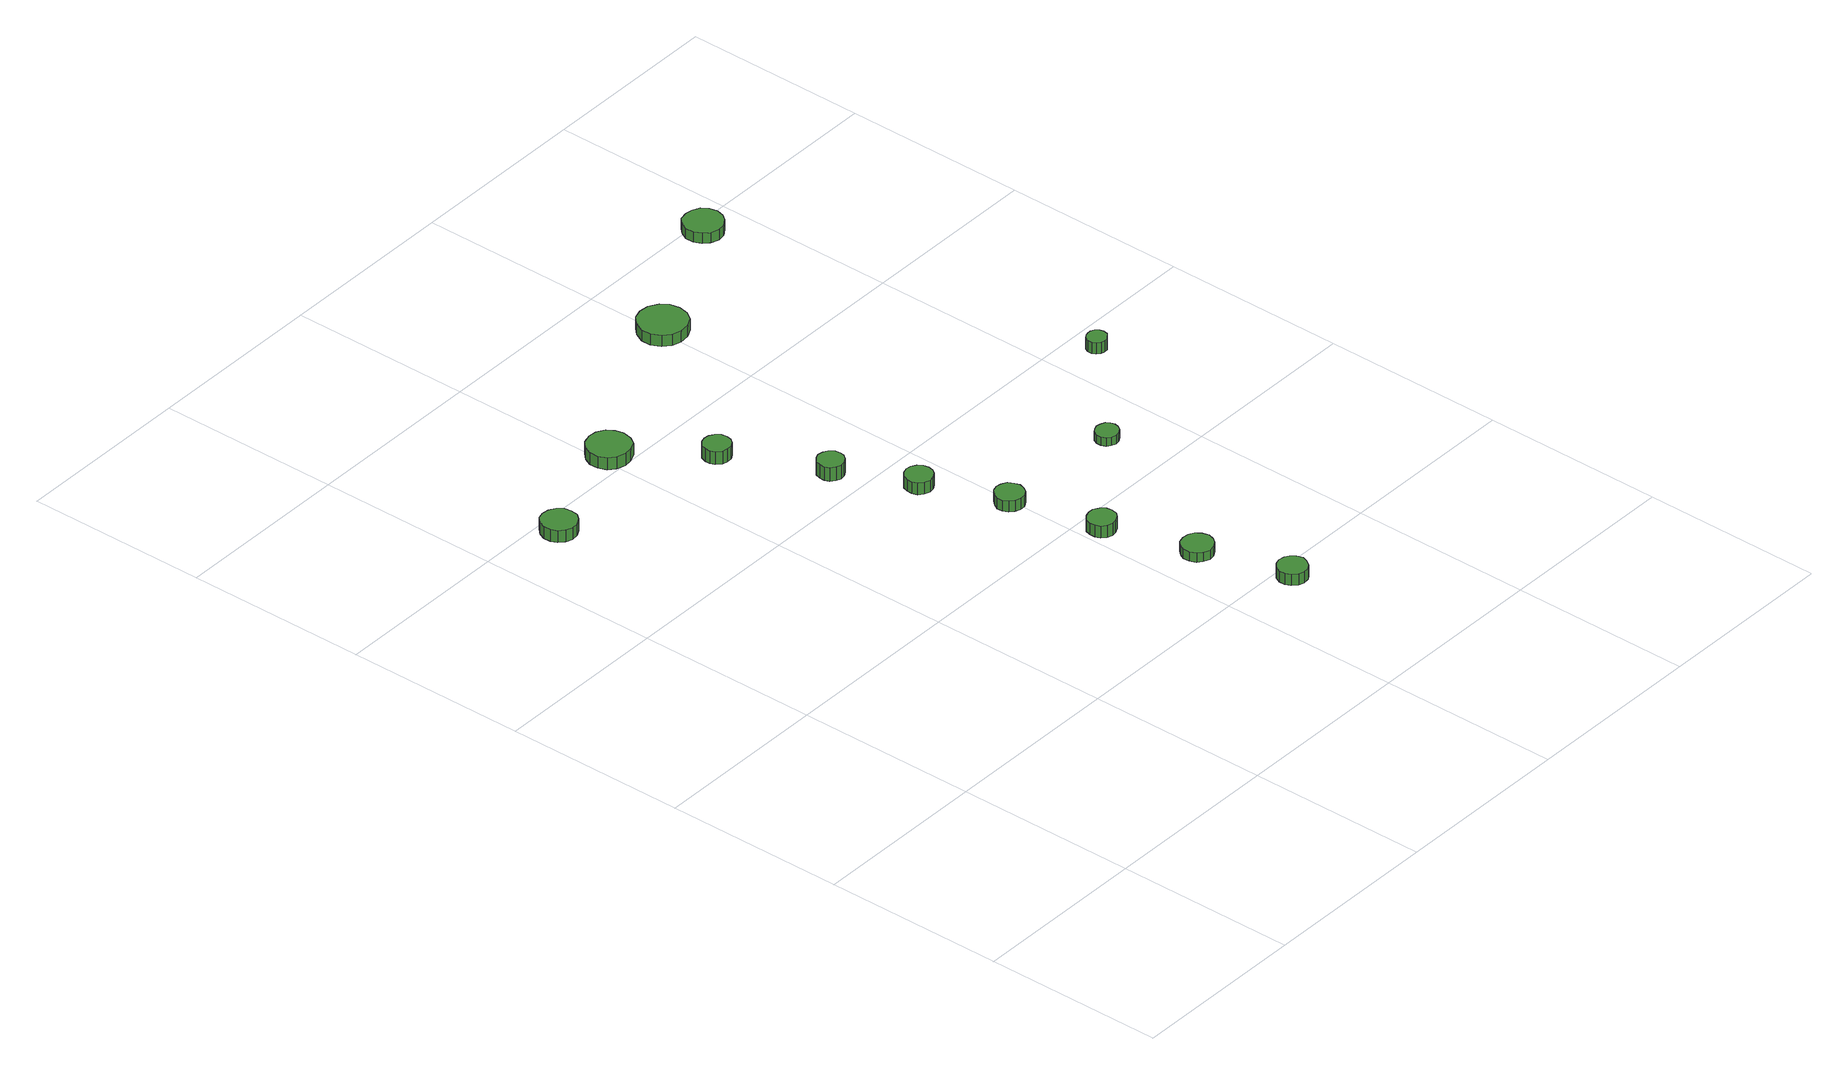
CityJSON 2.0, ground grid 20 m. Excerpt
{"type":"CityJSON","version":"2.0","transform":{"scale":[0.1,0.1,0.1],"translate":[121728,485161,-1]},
"CityObjects":{
"tree1":{"type":"SolitaryVegetationObject","attributes":{"function":"something"}},
"tree2":{"type":"SolitaryVegetationObject","attributes":{"function":"something"},"geometry":[{"type":"MultiSurface","lod":"1","boundaries":[[[0,1,2,3,4,5,6,7,8,9,10,11,12,13,14]],[[15,16,17,18,19,20,21,22,23,24,25,26,27,28,29]],[[0,29,28,1]],[[1,28,27,2]],[[2,27,26,3]],[[3,26,25,4]],[[4,25,24,5]],[[5,24,23,6]],[[6,23,22,7]],[[7,22,21,8]],[[8,21,20,9]],[[9,20,19,10]],[[10,19,18,11]],[[11,18,17,12]],[[12,17,16,13]],[[13,16,15,14]],[[14,15,29,0]]]}]},
"tree3":{"type":"SolitaryVegetationObject","attributes":{"function":"something"}},
"tree4":{"type":"SolitaryVegetationObject","attributes":{"function":"something"}},
"tree5":{"type":"SolitaryVegetationObject","attributes":{"function":"something"}},
"tree6":{"type":"SolitaryVegetationObject","attributes":{"function":"something"},"geometry":[{"type":"MultiSurface","lod":"1","boundaries":[[[30,31,32,33,34,35,36,37,38,39,40,41,42,43,44]],[[45,46,47,48,49,50,51,52,53,54,55,56,57,58,59]],[[30,59,58,31]],[[31,58,57,32]],[[32,57,56,33]],[[33,56,55,34]],[[34,55,54,35]],[[35,54,53,36]],[[36,53,52,37]],[[37,52,51,38]],[[38,51,50,39]],[[39,50,49,40]],[[40,49,48,41]],[[41,48,47,42]],[[42,47,46,43]],[[43,46,45,44]],[[44,45,59,30]]]}]},
"tree7":{"type":"SolitaryVegetationObject","attributes":{"function":"something"}},
"tree8":{"type":"SolitaryVegetationObject","attributes":{"function":"something"}},
"tree9":{"type":"SolitaryVegetationObject","attributes":{"function":"something"},"geometry":[{"type":"MultiSurface","lod":"1","boundaries":[[[60,61,62,63,64,65,66,67,68,69,70,71,72,73,74]],[[75,76,77,78,79,80,81,82,83,84,85,86,87,88,89]],[[60,89,88,61]],[[61,88,87,62]],[[62,87,86,63]],[[63,86,85,64]],[[64,85,84,65]],[[65,84,83,66]],[[66,83,82,67]],[[67,82,81,68]],[[68,81,80,69]],[[69,80,79,70]],[[70,79,78,71]],[[71,78,77,72]],[[72,77,76,73]],[[73,76,75,74]],[[74,75,89,60]]]}]},
"tree10":{"type":"SolitaryVegetationObject","attributes":{"function":"something"},"geometry":[{"type":"MultiSurface","lod":"1","boundaries":[[[90,91,92,93,94,95,96,97,98,99,100,101,102,103,104]],[[105,106,107,108,109,110,111,112,113,114,115,116,117,118,119]],[[90,119,118,91]],[[91,118,117,92]],[[92,117,116,93]],[[93,116,115,94]],[[94,115,114,95]],[[95,114,113,96]],[[96,113,112,97]],[[97,112,111,98]],[[98,111,110,99]],[[99,110,109,100]],[[100,109,108,101]],[[101,108,107,102]],[[102,107,106,103]],[[103,106,105,104]],[[104,105,119,90]]]}]},
"tree11":{"type":"SolitaryVegetationObject","attributes":{"function":"something"},"geometry":[{"type":"MultiSurface","lod":"1","boundaries":[[[120,121,122,123,124,125,126,127,128,129,130,131,132,133,134]],[[135,136,137,138,139,140,141,142,143,144,145,146,147,148,149]],[[120,149,148,121]],[[121,148,147,122]],[[122,147,146,123]],[[123,146,145,124]],[[124,145,144,125]],[[125,144,143,126]],[[126,143,142,127]],[[127,142,141,128]],[[128,141,140,129]],[[129,140,139,130]],[[130,139,138,131]],[[131,138,137,132]],[[132,137,136,133]],[[133,136,135,134]],[[134,135,149,120]]]}]},
"tree12":{"type":"SolitaryVegetationObject","attributes":{"function":"something"},"geometry":[{"type":"MultiSurface","lod":"1","boundaries":[[[150,151,152,153,154,155,156,157,158,159,160,161,162,163,164]],[[165,166,167,168,169,170,171,172,173,174,175,176,177,178,179]],[[150,179,178,151]],[[151,178,177,152]],[[152,177,176,153]],[[153,176,175,154]],[[154,175,174,155]],[[155,174,173,156]],[[156,173,172,157]],[[157,172,171,158]],[[158,171,170,159]],[[159,170,169,160]],[[160,169,168,161]],[[161,168,167,162]],[[162,167,166,163]],[[163,166,165,164]],[[164,165,179,150]]]}]},
"tree13":{"type":"SolitaryVegetationObject","attributes":{"function":"something"},"geometry":[{"type":"MultiSurface","lod":"1","boundaries":[[[180,181,182,183,184,185,186,187,188,189,190,191,192,193,194]],[[195,196,197,198,199,200,201,202,203,204,205,206,207,208,209]],[[180,209,208,181]],[[181,208,207,182]],[[182,207,206,183]],[[183,206,205,184]],[[184,205,204,185]],[[185,204,203,186]],[[186,203,202,187]],[[187,202,201,188]],[[188,201,200,189]],[[189,200,199,190]],[[190,199,198,191]],[[191,198,197,192]],[[192,197,196,193]],[[193,196,195,194]],[[194,195,209,180]]]}]},
"tree14":{"type":"SolitaryVegetationObject","attributes":{"function":"something"},"geometry":[{"type":"MultiSurface","lod":"1","boundaries":[[[210,211,212,213,214,215,216,217,218,219,220,221,222,223,224]],[[225,226,227,228,229,230,231,232,233,234,235,236,237,238,239]],[[210,239,238,211]],[[211,238,237,212]],[[212,237,236,213]],[[213,236,235,214]],[[214,235,234,215]],[[215,234,233,216]],[[216,233,232,217]],[[217,232,231,218]],[[218,231,230,219]],[[219,230,229,220]],[[220,229,228,221]],[[221,228,227,222]],[[222,227,226,223]],[[223,226,225,224]],[[224,225,239,210]]]}]},
"tree15":{"type":"SolitaryVegetationObject","attributes":{"function":"something"},"geometry":[{"type":"MultiSurface","lod":"1","boundaries":[[[240,241,242,243,244,245,246,247,248,249,250,251,252,253,254]],[[255,256,257,258,259,260,261,262,263,264,265,266,267,268,269]],[[240,269,268,241]],[[241,268,267,242]],[[242,267,266,243]],[[243,266,265,244]],[[244,265,264,245]],[[245,264,263,246]],[[246,263,262,247]],[[247,262,261,248]],[[248,261,260,249]],[[249,260,259,250]],[[250,259,258,251]],[[251,258,257,252]],[[252,257,256,253]],[[253,256,255,254]],[[254,255,269,240]]]}]},
"tree16":{"type":"SolitaryVegetationObject","attributes":{"function":"something"},"geometry":[{"type":"MultiSurface","lod":"1","boundaries":[[[270,271,272,273,274,275,276,277,278,279,280,281,282,283,284]],[[285,286,287,288,289,290,291,292,293,294,295,296,297,298,299]],[[270,299,298,271]],[[271,298,297,272]],[[272,297,296,273]],[[273,296,295,274]],[[274,295,294,275]],[[275,294,293,276]],[[276,293,292,277]],[[277,292,291,278]],[[278,291,290,279]],[[279,290,289,280]],[[280,289,288,281]],[[281,288,287,282]],[[282,287,286,283]],[[283,286,285,284]],[[284,285,299,270]]]}]},
"tree17":{"type":"SolitaryVegetationObject","attributes":{"function":"something"},"geometry":[{"type":"MultiSurface","lod":"1","boundaries":[[[300,301,302,303,304,305,306,307,308,309,310,311,312,313,314]],[[315,316,317,318,319,320,321,322,323,324,325,326,327,328,329]],[[300,329,328,301]],[[301,328,327,302]],[[302,327,326,303]],[[303,326,325,304]],[[304,325,324,305]],[[305,324,323,306]],[[306,323,322,307]],[[307,322,321,308]],[[308,321,320,309]],[[309,320,319,310]],[[310,319,318,311]],[[311,318,317,312]],[[312,317,316,313]],[[313,316,315,314]],[[314,315,329,300]]]}]},
"tree18":{"type":"SolitaryVegetationObject","attributes":{"function":"something"}},
"tree19":{"type":"SolitaryVegetationObject","attributes":{"function":"something"}},
"tree20":{"type":"SolitaryVegetationObject","attributes":{"function":"something"}},
"tree21":{"type":"SolitaryVegetationObject","attributes":{"function":"something"},"geometry":[{"type":"MultiSurface","lod":"1","boundaries":[[[330,331,332,333,334,335,336,337,338,339,340,341,342,343,344]],[[345,346,347,348,349,350,351,352,353,354,355,356,357,358,359]],[[330,359,358,331]],[[331,358,357,332]],[[332,357,356,333]],[[333,356,355,334]],[[334,355,354,335]],[[335,354,353,336]],[[336,353,352,337]],[[337,352,351,338]],[[338,351,350,339]],[[339,350,349,340]],[[340,349,348,341]],[[341,348,347,342]],[[342,347,346,343]],[[343,346,345,344]],[[344,345,359,330]]]}]},
"tree22":{"type":"SolitaryVegetationObject","attributes":{"function":"something"},"geometry":[{"type":"MultiSurface","lod":"1","boundaries":[[[360,361,362,363,364,365,366,367,368,369,370,371,372,373,374]],[[375,376,377,378,379,380,381,382,383,384,385,386,387,388,389]],[[360,389,388,361]],[[361,388,387,362]],[[362,387,386,363]],[[363,386,385,364]],[[364,385,384,365]],[[365,384,383,366]],[[366,383,382,367]],[[367,382,381,368]],[[368,381,380,369]],[[369,380,379,370]],[[370,379,378,371]],[[371,378,377,372]],[[372,377,376,373]],[[373,376,375,374]],[[374,375,389,360]]]}]}
},
"vertices":[
[102,779,14],[101,787,14],[96,793,14],[89,797,14],[81,798,14],[74,796,14],[68,790,14],[65,783,14],[65,775,14],[68,768,14],[74,763,14],[81,760,14],[89,761,14],[96,765,14],[101,771,14],[101,771,0],[96,765,0],[89,761,0],[81,760,0],[74,763,0],[68,768,0],[65,775,0],[65,783,0],[68,790,0],[74,796,0],[81,798,0],[89,797,0],[96,793,0],[101,787,0],[102,779,0],
[234,822,14],[232,831,14],[227,839,14],[218,844,14],[209,845,14],[199,842,14],[192,835,14],[188,827,14],[188,817,14],[192,808,14],[199,802,14],[209,799,14],[218,800,14],[227,804,14],[232,812,14],[232,812,0],[227,804,0],[218,800,0],[209,799,0],[199,802,0],[192,808,0],[188,817,0],[188,827,0],[192,835,0],[199,842,0],[209,845,0],[218,844,0],[227,839,0],[232,831,0],[234,822,0],
[292,741,15],[291,747,15],[287,752,15],[282,755,15],[276,756,15],[270,754,15],[265,750,15],[263,744,15],[263,738,15],[265,733,15],[270,728,15],[276,727,15],[282,727,15],[287,730,15],[291,735,15],[291,735,0],[287,730,0],[282,727,0],[276,727,0],[270,728,0],[265,733,0],[263,738,0],[263,744,0],[265,750,0],[270,754,0],[276,756,0],[282,755,0],[287,752,0],[291,747,0],[292,741,0],
[339,637,17],[338,643,17],[334,648,17],[329,651,17],[323,652,17],[318,650,17],[313,646,17],[311,640,17],[311,634,17],[313,629,17],[318,625,17],[323,623,17],[329,624,17],[334,627,17],[338,632,17],[338,632,1],[334,627,1],[329,624,1],[323,623,1],[318,625,1],[313,629,1],[311,634,1],[311,640,1],[313,646,1],[318,650,1],[323,652,1],[329,651,1],[334,648,1],[338,643,1],[339,637,1],
[490,181,17],[488,188,17],[484,193,17],[479,196,17],[472,197,17],[466,195,17],[461,191,17],[458,185,17],[458,178,17],[461,172,17],[466,167,17],[472,165,17],[479,166,17],[484,169,17],[488,175,17],[488,175,4],[484,169,4],[479,166,4],[472,165,4],[466,167,4],[461,172,4],[458,178,4],[458,185,4],[461,191,4],[466,195,4],[472,197,4],[479,196,4],[484,193,4],[488,188,4],[490,181,4],
[376,557,16],[375,563,16],[371,568,16],[366,571,16],[360,572,16],[354,570,16],[349,566,16],[347,560,16],[347,554,16],[349,548,16],[354,544,16],[360,542,16],[366,543,16],[371,546,16],[375,551,16],[375,551,2],[371,546,2],[366,543,2],[360,542,2],[354,544,2],[349,548,2],[347,554,2],[347,560,2],[349,566,2],[354,570,2],[360,572,2],[366,571,2],[371,568,2],[375,563,2],[376,557,2],
[463,277,15],[461,284,15],[457,290,15],[451,293,15],[444,294,15],[437,292,15],[432,287,15],[429,281,15],[429,274,15],[432,267,15],[437,263,15],[444,260,15],[451,261,15],[457,265,15],[461,270,15],[461,270,4],[457,265,4],[451,261,4],[444,260,4],[437,263,4],[432,267,4],[429,274,4],[429,281,4],[432,287,4],[437,292,4],[444,294,4],[451,293,4],[457,290,4],[461,284,4],[463,277,4],
[433,374,17],[432,380,17],[428,385,17],[422,389,17],[416,389,17],[410,387,17],[405,383,17],[403,377,17],[403,371,17],[405,365,17],[410,361,17],[416,359,17],[422,360,17],[428,363,17],[432,368,17],[432,368,3],[428,363,3],[422,360,3],[416,359,3],[410,361,3],[405,365,3],[403,371,3],[403,377,3],[405,383,3],[410,387,3],[416,389,3],[422,389,3],[428,385,3],[432,380,3],[433,374,3],
[411,471,15],[409,477,15],[406,483,15],[400,486,15],[394,487,15],[388,485,15],[383,480,15],[380,474,15],[380,468,15],[383,462,15],[388,458,15],[394,456,15],[400,456,15],[406,460,15],[409,465,15],[409,465,2],[406,460,2],[400,456,2],[394,456,2],[388,458,2],[383,462,2],[380,468,2],[380,474,2],[383,480,2],[388,485,2],[394,487,2],[400,486,2],[406,483,2],[409,477,2],[411,471,2],
[549,466,13],[548,471,13],[545,475,13],[540,477,13],[535,478,13],[530,476,13],[526,473,13],[524,468,13],[524,463,13],[526,458,13],[530,455,13],[535,453,13],[540,454,13],[545,457,13],[548,461,13],[548,461,3],[545,457,3],[540,454,3],[535,453,3],[530,455,3],[526,458,3],[524,463,3],[524,468,3],[526,473,3],[530,476,3],[535,478,3],[540,477,3],[545,475,3],[548,471,3],[549,466,3],
[429,913,14],[427,924,14],[421,932,14],[411,938,14],[400,939,14],[390,936,14],[382,928,14],[377,918,14],[377,907,14],[382,897,14],[390,890,14],[400,887,14],[411,888,14],[421,893,14],[427,902,14],[427,902,1],[421,893,1],[411,888,1],[400,887,1],[390,890,1],[382,897,1],[377,907,1],[377,918,1],[382,928,1],[390,936,1],[400,939,1],[411,938,1],[421,932,1],[427,924,1],[429,913,1],
[659,571,15],[658,575,15],[655,579,15],[651,581,15],[647,581,15],[643,580,15],[639,577,15],[637,573,15],[637,568,15],[639,564,15],[643,561,15],[647,560,15],[651,560,15],[655,563,15],[658,566,15],[658,566,2],[655,563,2],[651,560,2],[647,560,2],[643,561,2],[639,564,2],[637,568,2],[637,573,2],[639,577,2],[643,580,2],[647,581,2],[651,581,2],[655,579,2],[658,575,2],[659,571,2],
[576,987,14],[574,996,14],[569,1003,14],[561,1007,14],[553,1008,14],[544,1006,14],[538,1000,14],[534,992,14],[534,983,14],[538,975,14],[544,969,14],[553,966,14],[561,967,14],[569,972,14],[574,979,14],[574,979,2],[569,972,2],[561,967,2],[553,966,2],[544,969,2],[538,975,2],[534,983,2],[534,992,2],[538,1000,2],[544,1006,2],[553,1008,2],[561,1007,2],[569,1003,2],[574,996,2],[576,987,2]
]}
